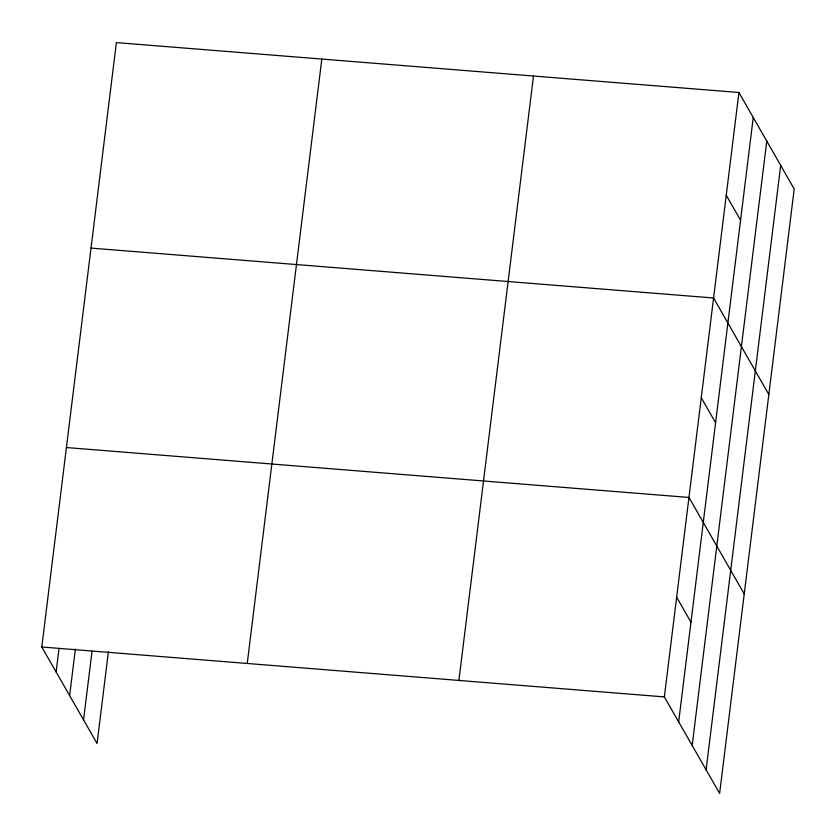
<?xml version="1.0" encoding="UTF-8"?>
<svg xmlns="http://www.w3.org/2000/svg" width="836" height="836" viewBox="0 0 836 836"><rect width="100%" height="100%" fill="white"/><g stroke="black" fill="none" stroke-linecap="round" stroke-linejoin="round"><path stroke-width="1.25" d="M108.419 651.547L97.07 743.507L41.8 647.001L116.382 42.594L738.93 92.493L794.2 188.999L719.618 793.406L664.348 696.9L738.93 92.493M56.117 672.008L59.001 648.694M69.628 695.604L75.386 648.976M83.558 719.911L92.023 651.265M247.237 663.47L321.829 59.053M458.901 680.441L533.493 76.024M678.665 721.907L753.246 117.5M692.177 745.503L766.769 141.096M706.106 769.81L780.688 165.403M91.03 248.093L713.568 297.992L768.838 394.498M66.41 447.542L688.958 497.451L744.228 593.957M41.8 647.001L664.348 696.9M726.254 195.248L740.571 220.244M701.268 397.717L715.585 422.723M676.648 597.176L690.975 622.183"/></g></svg>
